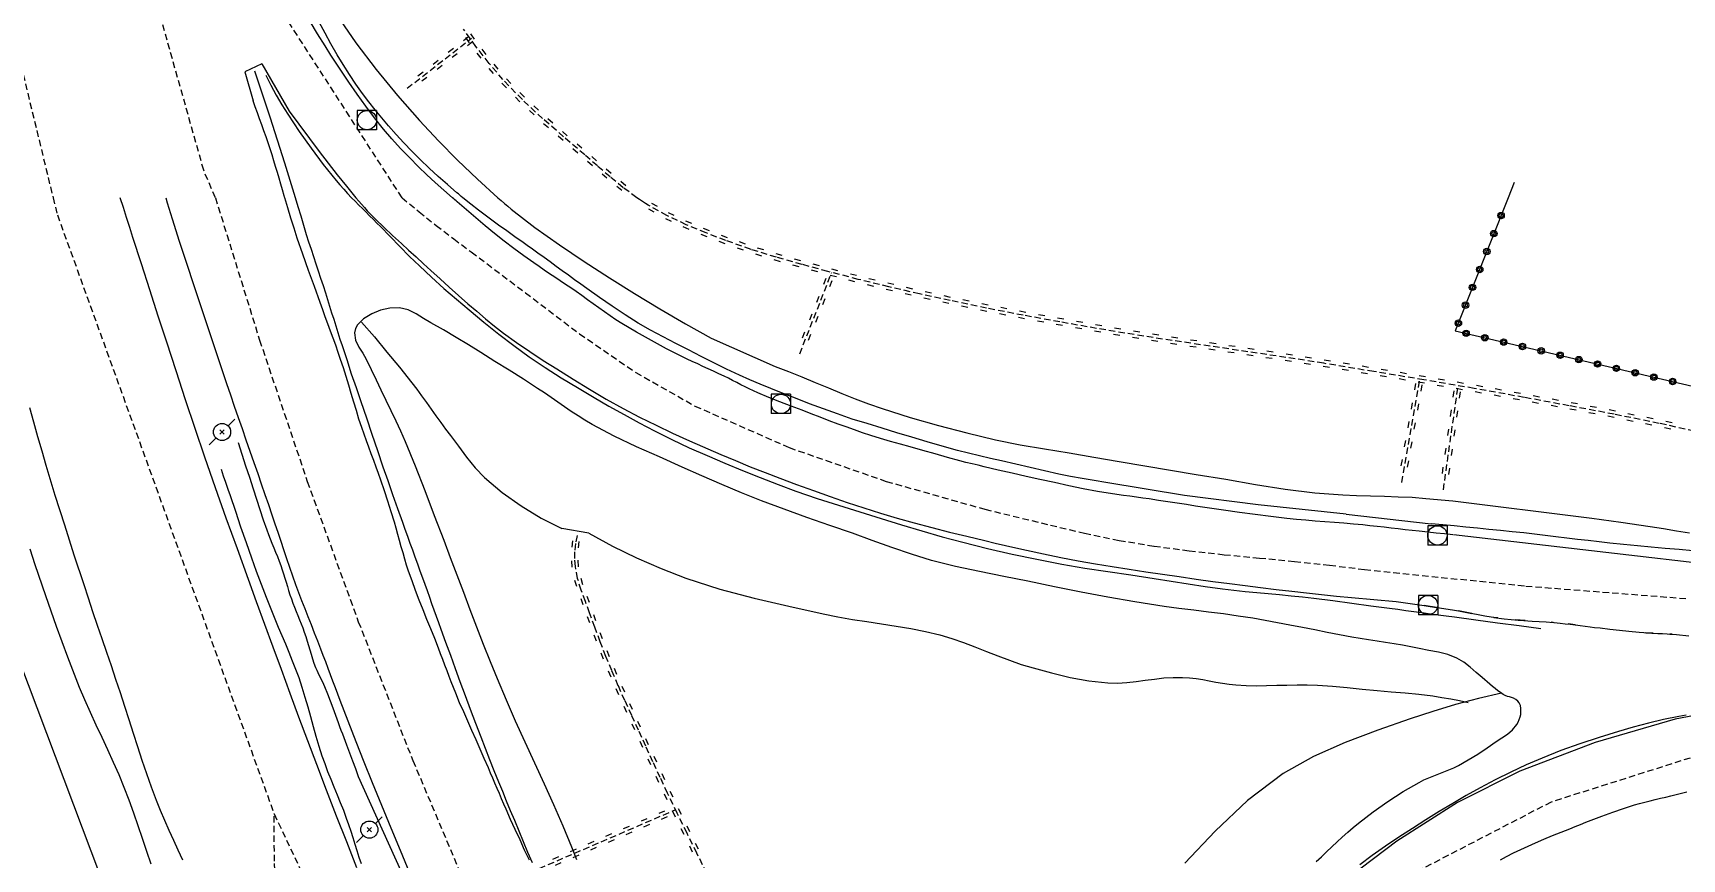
# Model space of a CAD drawing. Header units: millimetres. Extents: x 164000 to 165000, y 151998 to 153000.
# Drawn here: x 164784.2 to 164912.5, y 152119.6 to 152183.8 of the extents above; entities that cross this region are included whole.
import ezdxf

# ---------------------------------------------------------------- set-up
doc = ezdxf.new("R2010")
doc.units = ezdxf.units.MM
doc.linetypes.add('DASHED', pattern=[0.75, 0.5, -0.25])
doc.layers.get('0').update_dxf_attribs({"linetype": 'CONTINUOUS'})
for name, color, linetype in [('W0001', 6, 'DASHED'), ('W0004', 5, 'CONTINUOUS'), ('W0008', 7, 'CONTINUOUS'), ('W0010', 4, 'CONTINUOUS'), ('W0120', 7, 'CONTINUOUS'), ('W0211', 2, 'CONTINUOUS'), ('W0214', 2, 'CONTINUOUS'), ('W0220', 5, 'DASHED'), ('W0300', 7, 'CONTINUOUS'), ('W0323', 7, 'CONTINUOUS'), ('W0420', 7, 'CONTINUOUS'), ('W0473', 7, 'CONTINUOUS')]:
    doc.layers.add(name, color=color, linetype=linetype)

# ---------------------------------------------------------------- blocks, each defined once
blk = doc.blocks.new('T420')
for p, q in [((0.75, 0.75), (-0.75, 0.75)), ((-0.75, 0.75), (-0.75, -0.75)), ((0.75, 0.75), (0.75, -0.75)), ((0.75, -0.75), (-0.75, -0.75))]:
    blk.add_line(p, q)
blk.add_ellipse((0, 0), major_axis=(-0.53, 0.53), ratio=1, start_param=3.926991, end_param=10.210176)
blk = doc.blocks.new('T473')
for p, q in [((-0.166667, 0.166667), (0.166667, -0.166667)), ((-0.166667, -0.166667), (0.166667, 0.166667)), ((0.500001, 0.500001), (1.000002, 1.000002)), ((-1.000002, -1.000002), (-0.500001, -0.500001))]:
    blk.add_line(p, q)
blk.add_ellipse((0, 0), major_axis=(0.471405, 0.471405), ratio=1, start_param=5.4977871438, end_param=11.780972451)
blk = doc.blocks.new('t323o')
at = {"color": 0, "linetype": 'Continuous'}
for radius in [0.25, 0.15]:
    blk.add_circle((0, 0), radius, dxfattribs=at)
blk = doc.blocks.new('t220o')
at = {"color": 0, "linetype": 'Continuous'}
for p, q in [((-0.25, 0.25), (0.25, 0.25)), ((-0.25, -0.25), (0.25, -0.25))]:
    blk.add_line(p, q, dxfattribs=at)

msp = doc.modelspace()

# ---------------------------------------------------------------- linework, layer by layer
at = {"layer": 'W0001'}
for points in [[(164687.96, 152671), (164702.18, 152609.42), (164717.46, 152539.67), (164729.2, 152478.88), (164740.18, 152415.46), (164751.16, 152345.06), (164760.7, 152289.73), (164767.47, 152249.99), (164776.56, 152209.02), (164785.77, 152171)], [(164798.4, 152171), (164797.49, 152173.14), (164786.73, 152211.37)], [(164812.92, 152171), (164799.35, 152192.02), (164786.73, 152211.37)], [(164785.77, 152171), (164786.11, 152169.66), (164802.97, 152123.08)], [(164798.4, 152171), (164801.84, 152159.92), (164805.55, 152148.93), (164809.52, 152138.03), (164813.76, 152127.23), (164818.79, 152115.33), (164824.15, 152103.56), (164829.74, 152091.91), (164835.5, 152080.35), (164840.36, 152070.9), (164845.36, 152061.52), (164850.54, 152052.25), (164855.94, 152043.09), (164862.9, 152032), (164870.14, 152021.08), (164877.56, 152010.3), (164884.79, 152000)], [(164812.92, 152171), (164814.24, 152169.91), (164815.58, 152168.85), (164816.94, 152167.8), (164818.31, 152166.78), (164822.52, 152163.61), (164826.73, 152160.42), (164831.1, 152157.41), (164835.71, 152154.8), (164843.04, 152151.57), (164850.59, 152148.94), (164858.27, 152146.77), (164866.01, 152144.9), (164868.7, 152144.35), (164871.42, 152143.91), (164874.15, 152143.54), (164876.88, 152143.24), (164879.62, 152142.98), (164882.35, 152142.71), (164885.08, 152142.42), (164887.8, 152142.09), (164900.34, 152140.8), (164913.03, 152139.81)], [(164913.84, 152127.65), (164902.31, 152124), (164891.58, 152118.44), (164884.49, 152112.97), (164878.49, 152106.36), (164873.65, 152098.9), (164869.97, 152090.84), (164866.92, 152079.63), (164865.8, 152068.11), (164866.17, 152056.65), (164867.54, 152045.36), (164870.1, 152033.29), (164873.9, 152021.55), (164878.91, 152010.27), (164884.84, 152000)], [(164828.89, 152000), (164828.9, 152001.19), (164828.77, 152007.5), (164828.44, 152013.81), (164827.92, 152020.11), (164826.11, 152032.86), (164823.4, 152045.44), (164820.18, 152057.87), (164816.8, 152070.23), (164815.37, 152075.05), (164813.75, 152079.81), (164812.02, 152084.53), (164810.25, 152089.23), (164808.51, 152093.96), (164806.89, 152098.73), (164805.45, 152103.57), (164804.29, 152108.48), (164803.65, 152112.1), (164803.21, 152115.74), (164802.99, 152119.41), (164802.97, 152123.08)], [(164802.97, 152123.08), (164825.84, 152074.82), (164846.93, 152036.22), (164868.86, 152000)]]:
    msp.add_lwpolyline(points, dxfattribs=at)
at = {"layer": 'W0004'}
msp.add_lwpolyline([(164816.85, 152171), (164816.17, 152171.59), (164815.5, 152172.19), (164814.84, 152172.79), (164814.19, 152173.41), (164813.49, 152174.12), (164812.8, 152174.83), (164812.13, 152175.57), (164811.49, 152176.33), (164810.78, 152177.22), (164810.1, 152178.13), (164809.44, 152179.06), (164808.79, 152179.99), (164808.31, 152180.69), (164807.84, 152181.38), (164807.38, 152182.09), (164806.93, 152182.8), (164806.35, 152183.75), (164805.78, 152184.71), (164805.23, 152185.68), (164804.69, 152186.66)], dxfattribs=at)
at = {"layer": 'W0008'}
for points in [[(164802.02, 152181.42), (164800.7, 152180.8), (164801.35, 152178.54)], [(164802.02, 152181.42), (164804.13, 152177.73), (164806.47, 152174.6), (164807.18, 152173.69), (164807.88, 152172.79), (164808.59, 152171.89), (164809.33, 152171)], [(164803.79, 152171), (164803.78, 152171.04), (164803.77, 152171.07), (164803.76, 152171.11), (164803.75, 152171.15), (164803.61, 152171.6), (164803.48, 152172.06), (164803.35, 152172.51), (164803.22, 152172.97), (164803.08, 152173.43), (164802.95, 152173.88), (164802.81, 152174.33), (164802.67, 152174.79), (164802.51, 152175.26), (164802.35, 152175.73), (164802.18, 152176.2), (164802.01, 152176.66), (164801.83, 152177.13), (164801.67, 152177.6), (164801.5, 152178.06), (164801.35, 152178.54)], [(164809.41, 152118.89), (164808.62, 152120.9), (164807.83, 152122.91), (164807.05, 152124.92), (164806.28, 152126.93), (164805.59, 152128.77), (164804.9, 152130.61), (164804.21, 152132.45), (164803.53, 152134.3), (164802.89, 152136.05), (164802.24, 152137.8), (164801.6, 152139.56), (164800.97, 152141.31), (164800.11, 152143.69), (164799.25, 152146.07), (164798.4, 152148.45), (164797.57, 152150.83), (164796.82, 152153.06), (164796.08, 152155.29), (164795.36, 152157.53), (164794.63, 152159.76), (164793.96, 152161.8), (164793.3, 152163.83), (164792.64, 152165.87), (164791.99, 152167.91), (164791.74, 152168.68), (164791.49, 152169.45), (164791.24, 152170.23), (164791, 152171)], [(164794.54, 152171), (164794.66, 152170.59), (164794.78, 152170.18), (164794.91, 152169.77), (164795.03, 152169.37), (164795.58, 152167.63), (164796.15, 152165.91), (164796.73, 152164.18), (164797.3, 152162.46), (164797.79, 152160.98), (164798.28, 152159.5), (164798.77, 152158.03), (164799.27, 152156.55), (164799.57, 152155.67), (164799.87, 152154.8), (164800.17, 152153.92), (164800.48, 152153.04), (164800.78, 152152.17), (164801.09, 152151.29), (164801.39, 152150.42), (164801.7, 152149.54), (164801.97, 152148.74), (164802.25, 152147.93), (164802.53, 152147.13), (164802.8, 152146.33), (164803.03, 152145.65), (164803.26, 152144.98), (164803.48, 152144.3), (164803.71, 152143.63), (164803.93, 152142.95), (164804.16, 152142.28), (164804.4, 152141.6), (164804.64, 152140.93), (164804.87, 152140.3), (164805.11, 152139.67), (164805.35, 152139.05), (164805.6, 152138.42), (164805.85, 152137.8), (164806.09, 152137.17), (164806.34, 152136.54), (164806.58, 152135.92), (164806.77, 152135.42), (164806.96, 152134.92), (164807.15, 152134.42), (164807.33, 152133.92), (164807.52, 152133.42), (164807.71, 152132.92), (164807.9, 152132.42), (164808.09, 152131.92), (164808.71, 152130.32), (164809.33, 152128.72), (164809.96, 152127.13), (164810.6, 152125.53), (164811.32, 152123.77), (164812.05, 152122.01), (164812.78, 152120.25), (164813.51, 152118.49)], [(164822.83, 152119.47), (164822.46, 152120.27), (164822.1, 152121.06), (164821.73, 152121.86), (164821.37, 152122.65), (164821.01, 152123.45), (164820.84, 152123.85), (164820.66, 152124.25), (164820.49, 152124.66), (164820.32, 152125.06), (164820.15, 152125.46), (164819.98, 152125.86), (164819.81, 152126.26), (164819.64, 152126.66), (164819.32, 152127.39), (164819, 152128.11), (164818.68, 152128.84), (164818.35, 152129.56), (164818.03, 152130.28), (164817.72, 152131.01), (164817.4, 152131.73), (164817.1, 152132.46), (164816.92, 152132.9), (164816.75, 152133.34), (164816.58, 152133.77), (164816.42, 152134.21), (164816.25, 152134.65), (164816.09, 152135.09), (164815.92, 152135.53), (164815.75, 152135.97), (164815.46, 152136.72), (164815.16, 152137.46), (164814.86, 152138.21), (164814.56, 152138.95), (164814.26, 152139.7), (164813.98, 152140.45), (164813.7, 152141.2), (164813.43, 152141.96), (164813.28, 152142.43), (164813.13, 152142.9), (164813, 152143.38), (164812.86, 152143.86), (164812.73, 152144.33), (164812.6, 152144.81), (164812.47, 152145.29), (164812.33, 152145.76), (164812.07, 152146.58), (164811.81, 152147.4), (164811.55, 152148.21), (164811.27, 152149.03), (164811.09, 152149.54), (164810.91, 152150.05), (164810.72, 152150.56), (164810.53, 152151.08), (164810.34, 152151.59), (164810.15, 152152.1), (164809.97, 152152.61), (164809.79, 152153.13), (164809.57, 152153.78), (164809.37, 152154.44), (164809.16, 152155.11), (164808.97, 152155.77), (164808.77, 152156.43), (164808.57, 152157.1), (164808.36, 152157.76), (164808.14, 152158.41), (164807.95, 152158.97), (164807.76, 152159.52), (164807.56, 152160.08), (164807.36, 152160.63), (164807.16, 152161.18), (164806.95, 152161.73), (164806.75, 152162.28), (164806.55, 152162.84), (164806.1, 152164.09), (164805.65, 152165.34), (164805.2, 152166.6), (164804.77, 152167.85), (164804.52, 152168.64), (164804.27, 152169.42), (164804.03, 152170.21), (164803.79, 152171)], [(164809.33, 152171), (164809.55, 152170.74), (164809.77, 152170.49), (164809.99, 152170.24), (164810.22, 152169.99), (164810.86, 152169.33), (164811.52, 152168.69), (164812.19, 152168.07), (164812.87, 152167.45), (164813.43, 152166.92), (164814.01, 152166.39), (164814.58, 152165.87), (164815.16, 152165.35), (164815.88, 152164.69), (164816.59, 152164.04), (164817.31, 152163.39), (164818.04, 152162.76), (164818.73, 152162.17), (164819.41, 152161.59), (164820.11, 152161.01), (164820.82, 152160.46), (164821.83, 152159.73), (164822.86, 152159.03), (164823.9, 152158.35), (164824.95, 152157.69), (164826.23, 152156.89), (164827.51, 152156.1), (164828.81, 152155.34), (164830.13, 152154.61), (164831.4, 152153.94), (164832.68, 152153.3), (164833.97, 152152.69), (164835.28, 152152.1), (164837.72, 152151.04)], [(164894.68, 152144.79), (164894.03, 152144.86), (164893.37, 152144.92), (164892.72, 152144.99), (164892.06, 152145.06), (164891.51, 152145.12), (164890.97, 152145.18), (164890.42, 152145.25), (164889.87, 152145.31), (164889.32, 152145.37), (164888.77, 152145.43), (164888.22, 152145.49), (164887.67, 152145.55), (164886.93, 152145.62), (164886.19, 152145.68), (164885.45, 152145.74), (164884.71, 152145.8), (164883.97, 152145.85), (164883.24, 152145.92), (164882.5, 152145.98), (164881.76, 152146.06), (164880.52, 152146.2), (164879.29, 152146.36), (164878.06, 152146.53), (164876.82, 152146.71), (164876.1, 152146.81), (164875.38, 152146.91), (164874.66, 152147.02), (164873.94, 152147.13), (164873.21, 152147.24), (164872.49, 152147.35), (164871.77, 152147.46), (164871.05, 152147.57), (164870.55, 152147.64), (164870.05, 152147.71), (164869.54, 152147.78), (164869.04, 152147.85), (164868.54, 152147.92), (164868.03, 152148), (164867.53, 152148.08), (164867.03, 152148.16), (164865.91, 152148.37), (164864.79, 152148.6), (164863.67, 152148.84), (164862.55, 152149.08), (164861.47, 152149.32), (164860.38, 152149.57), (164859.29, 152149.82), (164858.21, 152150.08), (164857.74, 152150.19), (164857.27, 152150.3), (164856.79, 152150.42), (164856.32, 152150.54), (164855.35, 152150.8), (164854.39, 152151.07), (164853.43, 152151.34), (164852.46, 152151.62), (164851.69, 152151.83), (164850.92, 152152.05), (164850.15, 152152.27), (164849.39, 152152.51), (164848.75, 152152.72), (164848.12, 152152.94), (164847.48, 152153.17), (164846.85, 152153.4), (164846.15, 152153.66), (164845.45, 152153.93), (164844.75, 152154.2), (164844.05, 152154.48), (164843.18, 152154.8), (164842.31, 152155.13), (164841.45, 152155.46), (164840.6, 152155.82), (164840.26, 152155.98), (164839.93, 152156.13), (164839.61, 152156.3), (164839.28, 152156.46), (164838.96, 152156.63), (164838.63, 152156.79), (164838.31, 152156.96), (164837.98, 152157.12), (164837.57, 152157.31), (164837.16, 152157.5), (164836.74, 152157.69), (164836.33, 152157.88), (164835.92, 152158.07), (164835.5, 152158.26), (164835.09, 152158.45), (164834.69, 152158.66), (164833.5, 152159.26), (164832.33, 152159.89), (164831.16, 152160.54), (164830.02, 152161.22), (164829.56, 152161.51), (164829.11, 152161.81), (164828.67, 152162.12), (164828.23, 152162.44), (164827.79, 152162.76), (164827.35, 152163.07), (164826.91, 152163.39), (164826.46, 152163.7), (164826.05, 152163.98), (164825.64, 152164.26), (164825.22, 152164.54), (164824.81, 152164.81), (164824.4, 152165.09), (164823.99, 152165.37), (164823.58, 152165.65), (164823.17, 152165.94), (164822.4, 152166.49), (164821.63, 152167.05), (164820.87, 152167.62), (164820.12, 152168.21), (164819.38, 152168.81), (164818.65, 152169.43), (164817.93, 152170.06), (164817.21, 152170.69), (164817.12, 152170.77), (164817.03, 152170.84), (164816.94, 152170.92), (164816.85, 152171)], [(164783.95, 152154.69), (164784.25, 152153.56), (164784.57, 152152.43), (164784.89, 152151.31), (164785.22, 152150.19), (164785.92, 152147.86), (164786.66, 152145.55), (164787.4, 152143.24), (164788.16, 152140.93), (164788.5, 152139.88), (164788.85, 152138.83), (164789.21, 152137.77), (164789.56, 152136.72), (164789.92, 152135.67), (164790.28, 152134.62), (164790.63, 152133.57), (164790.99, 152132.52), (164791.33, 152131.47), (164791.67, 152130.42), (164792.01, 152129.37), (164792.35, 152128.32), (164792.69, 152127.27), (164793.04, 152126.23), (164793.41, 152125.19), (164793.79, 152124.16), (164794.11, 152123.37), (164794.44, 152122.59), (164794.78, 152121.82), (164795.13, 152121.05), (164795.48, 152120.28), (164795.83, 152119.51)], [(164837.72, 152151.04), (164838.87, 152150.56), (164840.01, 152150.08), (164841.17, 152149.63), (164842.32, 152149.18), (164843.62, 152148.69), (164844.92, 152148.22), (164846.23, 152147.76), (164847.54, 152147.31), (164848.84, 152146.89), (164850.14, 152146.48), (164851.45, 152146.09), (164852.76, 152145.72), (164854.13, 152145.35), (164855.5, 152145), (164856.87, 152144.67), (164858.25, 152144.34), (164859.06, 152144.14), (164859.87, 152143.95), (164860.68, 152143.76), (164861.49, 152143.58), (164862.83, 152143.3), (164864.18, 152143.03), (164865.52, 152142.77), (164866.87, 152142.53), (164868.17, 152142.31), (164869.48, 152142.1), (164870.78, 152141.91), (164872.09, 152141.72), (164873.39, 152141.53), (164874.69, 152141.34), (164875.99, 152141.16), (164877.3, 152140.99), (164878.5, 152140.83), (164879.71, 152140.68), (164880.92, 152140.53), (164882.13, 152140.39), (164883.29, 152140.26), (164884.45, 152140.14), (164885.61, 152140.02), (164886.78, 152139.91), (164890.26, 152139.61)], [(164927.38, 152140.99), (164894.71, 152144.79)], [(164890.26, 152139.61), (164891.35, 152139.45), (164892.44, 152139.28), (164893.54, 152139.11), (164892.44, 152139.28), (164894.63, 152138.94), (164895.11, 152138.86), (164895.64, 152138.77), (164896.14, 152138.67), (164895.11, 152138.86), (164896.65, 152138.58), (164897.15, 152138.49), (164897.66, 152138.41), (164898.17, 152138.33), (164897.85, 152138.36), (164898.67, 152138.26), (164899.21, 152138.2), (164899.76, 152138.15), (164900.3, 152138.11), (164899.52, 152138.16), (164900.84, 152138.08), (164901.39, 152138.04), (164901.93, 152138.01), (164902.47, 152137.96), (164902.31, 152137.98), (164903.02, 152137.91), (164903.41, 152137.87), (164903.79, 152137.83), (164904.18, 152137.78), (164903.63, 152137.85), (164904.57, 152137.73), (164904.96, 152137.68), (164905.34, 152137.63), (164905.68, 152137.58), (164906.12, 152137.54), (164906.88, 152137.45), (164907.64, 152137.36), (164908.37, 152137.28), (164909.17, 152137.21), (164909.53, 152137.18), (164909.89, 152137.16), (164910.26, 152137.14), (164909.69, 152137.17), (164910.62, 152137.12), (164910.99, 152137.1), (164911.35, 152137.08), (164911.72, 152137.05), (164911.54, 152137.07), (164912.08, 152137.02), (164913.02, 152136.93)], [(164919.32, 152131.86), (164911.96, 152130.45), (164905.73, 152128.64), (164899.89, 152126.4), (164895.03, 152123.97), (164890.3, 152120.97), (164885.61, 152117.4), (164881.29, 152113.43), (164876.87, 152108.54), (164873.9, 152104.62), (164869.87, 152097.55), (164867.09, 152091.83), (164865.36, 152087.37), (164863.92, 152082.51), (164862.84, 152077.04), (164862.34, 152072.62), (164861.97, 152066.47), (164862.15, 152060.69), (164863.18, 152054.68), (164864.41, 152049.32), (164867.63, 152038.71), (164866.95, 152038.4), (164866.41, 152039.29)], [(164898.37, 152119.52), (164898.84, 152119.76), (164899.4, 152120.04), (164899.96, 152120.31), (164900.53, 152120.58), (164901.1, 152120.84), (164901.76, 152121.12), (164902.43, 152121.39), (164903.1, 152121.65), (164903.77, 152121.92), (164904.19, 152122.09), (164904.61, 152122.26), (164905.02, 152122.43), (164905.44, 152122.59), (164906.27, 152122.9), (164907.11, 152123.21), (164907.94, 152123.51), (164908.79, 152123.78), (164909.19, 152123.89), (164909.6, 152124), (164910.01, 152124.1), (164910.42, 152124.2), (164910.83, 152124.3), (164911.24, 152124.39), (164911.64, 152124.49), (164912.05, 152124.59), (164912.46, 152124.69), (164912.86, 152124.79)]]:
    msp.add_lwpolyline(points, dxfattribs=at)
at = {"layer": 'W0010'}
for points in [[(164817.65, 152171), (164817.53, 152171.1), (164817.42, 152171.19), (164817.3, 152171.29), (164817.18, 152171.39), (164816.45, 152172.02), (164815.73, 152172.66), (164815.02, 152173.31), (164814.32, 152173.98), (164813.69, 152174.61), (164813.07, 152175.26), (164812.46, 152175.92), (164811.87, 152176.59), (164811.34, 152177.21), (164810.83, 152177.83), (164810.33, 152178.46), (164809.84, 152179.1), (164809.32, 152179.84), (164808.83, 152180.59), (164808.34, 152181.35), (164807.87, 152182.12), (164807.39, 152182.96), (164806.93, 152183.8), (164806.48, 152184.65)], [(164804.62, 152171), (164804.42, 152171.67), (164804.22, 152172.34), (164804.01, 152173.01), (164803.8, 152173.68), (164803.23, 152175.47), (164802.66, 152177.26), (164802.07, 152179.05), (164801.48, 152180.83)], [(164802.32, 152180.53), (164802.72, 152179.75), (164803.14, 152178.98), (164803.58, 152178.23), (164804.04, 152177.49), (164804.92, 152176.16), (164805.84, 152174.85), (164806.79, 152173.57), (164807.79, 152172.33), (164808.09, 152171.99), (164808.39, 152171.66), (164808.69, 152171.33), (164809, 152171)], [(164823.06, 152119.27), (164822.71, 152120.09), (164822.37, 152120.92), (164822.03, 152121.74), (164821.69, 152122.56), (164821.37, 152123.31), (164821.06, 152124.06), (164820.75, 152124.81), (164820.45, 152125.56), (164820.1, 152126.43), (164819.75, 152127.29), (164819.41, 152128.17), (164819.07, 152129.04), (164818.66, 152130.11), (164818.25, 152131.19), (164817.85, 152132.27), (164817.45, 152133.35), (164817.08, 152134.37), (164816.71, 152135.39), (164816.34, 152136.41), (164815.97, 152137.43), (164815.79, 152137.93), (164815.61, 152138.42), (164815.43, 152138.92), (164815.25, 152139.42), (164815.07, 152139.92), (164814.9, 152140.42), (164814.72, 152140.92), (164814.54, 152141.42), (164814.34, 152141.96), (164814.15, 152142.5), (164813.95, 152143.04), (164813.75, 152143.58), (164813.56, 152144.12), (164813.36, 152144.66), (164813.17, 152145.19), (164812.97, 152145.74), (164812.59, 152146.81), (164812.21, 152147.89), (164811.84, 152148.97), (164811.46, 152150.05), (164811.03, 152151.32), (164810.6, 152152.59), (164810.17, 152153.85), (164809.74, 152155.12), (164809.37, 152156.21), (164809, 152157.29), (164808.64, 152158.38), (164808.28, 152159.47), (164808.11, 152159.98), (164807.95, 152160.49), (164807.79, 152161), (164807.63, 152161.52), (164807.47, 152162.03), (164807.31, 152162.54), (164807.15, 152163.05), (164806.98, 152163.57), (164806.8, 152164.14), (164806.61, 152164.71), (164806.43, 152165.28), (164806.24, 152165.84), (164806.05, 152166.41), (164805.87, 152166.98), (164805.68, 152167.55), (164805.5, 152168.12), (164805.28, 152168.84), (164805.06, 152169.56), (164804.84, 152170.28), (164804.62, 152171)], [(164809, 152171), (164809.28, 152170.72), (164809.56, 152170.43), (164809.84, 152170.15), (164810.12, 152169.87), (164810.4, 152169.59), (164810.69, 152169.31), (164810.97, 152169.03), (164811.25, 152168.75), (164811.99, 152167.98), (164812.74, 152167.21), (164813.5, 152166.44), (164814.27, 152165.7), (164815.22, 152164.82), (164816.18, 152163.95), (164817.16, 152163.1), (164818.15, 152162.27), (164819.29, 152161.33), (164820.45, 152160.4), (164821.62, 152159.5), (164822.82, 152158.63), (164824.05, 152157.8), (164825.31, 152157), (164826.58, 152156.23), (164827.86, 152155.47), (164829.02, 152154.79), (164830.19, 152154.13), (164831.37, 152153.48), (164832.56, 152152.86), (164833.91, 152152.19), (164835.27, 152151.56), (164836.65, 152150.94), (164838.03, 152150.35), (164839.4, 152149.78), (164840.78, 152149.23), (164842.17, 152148.7), (164843.56, 152148.19), (164845.21, 152147.62), (164846.87, 152147.09), (164848.53, 152146.57), (164850.2, 152146.06), (164851.78, 152145.57), (164853.36, 152145.09), (164854.94, 152144.63), (164856.54, 152144.2), (164858.46, 152143.72), (164860.38, 152143.28), (164862.31, 152142.88), (164864.25, 152142.5), (164866.04, 152142.19), (164867.84, 152141.92), (164869.63, 152141.66), (164871.43, 152141.39), (164872.76, 152141.18), (164874.08, 152140.97), (164875.41, 152140.77), (164876.74, 152140.58), (164877.63, 152140.48), (164878.52, 152140.38), (164879.41, 152140.29), (164880.3, 152140.21), (164881.19, 152140.13), (164882.08, 152140.04), (164882.97, 152139.95), (164883.86, 152139.85), (164885.34, 152139.67), (164886.81, 152139.47), (164888.28, 152139.27), (164889.74, 152139.07), (164890.38, 152138.99), (164891.01, 152138.9), (164891.64, 152138.82), (164892.27, 152138.74), (164892.9, 152138.65), (164893.53, 152138.57), (164894.16, 152138.48), (164894.79, 152138.4), (164896.47, 152138.17), (164898.15, 152137.95), (164899.83, 152137.73), (164901.51, 152137.51)], [(164867.68, 152148.86), (164866.76, 152149.01), (164865.84, 152149.16), (164864.92, 152149.33), (164864.01, 152149.51), (164862.89, 152149.75), (164861.78, 152150.01), (164860.67, 152150.27), (164859.56, 152150.54), (164858.7, 152150.73), (164857.84, 152150.93), (164856.99, 152151.13), (164856.13, 152151.35), (164854.95, 152151.67), (164853.77, 152152.01), (164852.59, 152152.37), (164851.41, 152152.72), (164850.26, 152153.07), (164849.1, 152153.43), (164847.95, 152153.79), (164846.8, 152154.18), (164845.7, 152154.57), (164844.61, 152154.98), (164843.52, 152155.4), (164842.43, 152155.82), (164841.61, 152156.15), (164840.79, 152156.49), (164839.97, 152156.84), (164839.17, 152157.2), (164838.16, 152157.67), (164837.17, 152158.16), (164836.19, 152158.66), (164835.2, 152159.17), (164834.21, 152159.67), (164833.23, 152160.17), (164832.25, 152160.69), (164831.29, 152161.25), (164830.27, 152161.89), (164829.27, 152162.56), (164828.28, 152163.25), (164827.3, 152163.94), (164826.82, 152164.28), (164826.34, 152164.62), (164825.86, 152164.97), (164825.39, 152165.31), (164824.92, 152165.66), (164824.44, 152166.01), (164823.97, 152166.35), (164823.49, 152166.7), (164823.07, 152167), (164822.65, 152167.29), (164822.23, 152167.59), (164821.8, 152167.89), (164821.38, 152168.19), (164820.96, 152168.49), (164820.54, 152168.79), (164820.12, 152169.1), (164819.5, 152169.56), (164818.88, 152170.03), (164818.26, 152170.51), (164817.65, 152171)], [(164800.16, 152151.97), (164800.46, 152151.06), (164800.75, 152150.16), (164801.05, 152149.26), (164801.35, 152148.35), (164801.61, 152147.55), (164801.86, 152146.76), (164802.12, 152145.96), (164802.4, 152145.17), (164802.53, 152144.82), (164802.66, 152144.47), (164802.8, 152144.13), (164802.94, 152143.78), (164803.08, 152143.43), (164803.22, 152143.09), (164803.35, 152142.74), (164803.48, 152142.39), (164803.59, 152142.07), (164803.69, 152141.75), (164803.8, 152141.42), (164803.9, 152141.1), (164804, 152140.77), (164804.1, 152140.45), (164804.2, 152140.12), (164804.31, 152139.8), (164804.43, 152139.47), (164804.56, 152139.15), (164804.68, 152138.83), (164804.81, 152138.51), (164804.94, 152138.18), (164805.07, 152137.86), (164805.19, 152137.54), (164805.31, 152137.21), (164805.43, 152136.87), (164805.54, 152136.52), (164805.64, 152136.18), (164805.74, 152135.83), (164805.85, 152135.49), (164805.96, 152135.14), (164806.07, 152134.8), (164806.2, 152134.46), (164806.28, 152134.27), (164806.37, 152134.08), (164806.46, 152133.9), (164806.55, 152133.72), (164806.64, 152133.53), (164806.73, 152133.35), (164806.82, 152133.16), (164806.9, 152132.98), (164807.13, 152132.43), (164807.33, 152131.87), (164807.54, 152131.32), (164807.74, 152130.76), (164807.85, 152130.47), (164807.96, 152130.18), (164808.06, 152129.89), (164808.17, 152129.6), (164808.28, 152129.31), (164808.39, 152129.02), (164808.5, 152128.73), (164808.6, 152128.44), (164808.83, 152127.83), (164809.06, 152127.22), (164809.29, 152126.6), (164809.52, 152125.99)], [(164809.77, 152119.2), (164809.59, 152119.7), (164809.43, 152120.21), (164809.27, 152120.71), (164809.11, 152121.22), (164808.95, 152121.72), (164808.78, 152122.23), (164808.6, 152122.73), (164808.38, 152123.34), (164808.14, 152123.94), (164807.89, 152124.55), (164807.65, 152125.15), (164807.4, 152125.75), (164807.16, 152126.36), (164806.93, 152126.97), (164806.71, 152127.58), (164806.47, 152128.33), (164806.24, 152129.09), (164806.03, 152129.85), (164805.82, 152130.62), (164805.61, 152131.38), (164805.39, 152132.14), (164805.16, 152132.9), (164804.91, 152133.65), (164804.67, 152134.31), (164804.41, 152134.97), (164804.14, 152135.63), (164803.87, 152136.28), (164803.59, 152136.93), (164803.31, 152137.58), (164803.04, 152138.23), (164802.78, 152138.88), (164802.38, 152139.9), (164801.99, 152140.91), (164801.61, 152141.93), (164801.24, 152142.96), (164800.81, 152144.17), (164800.39, 152145.38), (164799.98, 152146.6), (164799.57, 152147.81), (164799.39, 152148.32), (164799.22, 152148.84), (164799.04, 152149.35), (164798.87, 152149.86)], [(164873.78, 152147.84), (164867.68, 152148.86)], [(164879.52, 152147.11), (164873.78, 152147.84)], [(164886.37, 152146.38), (164879.52, 152147.11)], [(164886.37, 152146.38), (164892.98, 152145.65)], [(164913.35, 152143.53), (164912.27, 152143.63), (164911.19, 152143.73), (164910.11, 152143.83), (164909.03, 152143.93), (164907.95, 152144.03), (164906.87, 152144.14), (164906.04, 152144.24), (164905.2, 152144.33), (164904.36, 152144.43), (164903.53, 152144.53), (164902.69, 152144.63), (164901.86, 152144.73), (164901.02, 152144.83), (164900.18, 152144.93), (164899.28, 152145.02), (164898.38, 152145.11), (164897.48, 152145.2), (164896.58, 152145.29), (164895.68, 152145.38), (164894.78, 152145.47), (164893.88, 152145.56), (164892.98, 152145.65)], [(164912.83, 152130.77), (164912.24, 152130.66), (164911.06, 152130.41), (164909.88, 152130.13), (164908.71, 152129.83), (164907.55, 152129.5), (164906.05, 152129.03), (164904.55, 152128.53), (164903.08, 152128), (164901.61, 152127.42), (164900.38, 152126.89), (164899.17, 152126.32), (164897.97, 152125.72), (164896.79, 152125.1), (164895.71, 152124.51), (164894.66, 152123.89), (164893.61, 152123.26), (164892.58, 152122.62), (164891.52, 152121.95), (164890.46, 152121.26), (164889.42, 152120.56), (164888.4, 152119.84), (164887.42, 152119.12)], [(164809.52, 152125.99), (164821.44, 152099.63)]]:
    msp.add_lwpolyline(points, dxfattribs=at)
at = {"layer": 'W0120'}
msp.add_lwpolyline([(164827.46, 152144.9), (164825.35, 152145.28)], dxfattribs=at)
at = {"layer": 'W0211'}
for points in [[(164807.85, 152185.2), (164809.32, 152183.04), (164810.9, 152180.96), (164812.57, 152178.96), (164814.29, 152177), (164815.75, 152175.43), (164817.24, 152173.91), (164818.78, 152172.43), (164820.38, 152171)], [(164820.38, 152171), (164820.63, 152170.78), (164820.89, 152170.56), (164821.15, 152170.34), (164821.42, 152170.12), (164823.26, 152168.69), (164825.16, 152167.34), (164827.1, 152166.05), (164829.05, 152164.78), (164831, 152163.55), (164832.97, 152162.36), (164834.97, 152161.2), (164836.98, 152160.09)], [(164884.03, 152119.38), (164884.44, 152119.75), (164884.85, 152120.13), (164885.26, 152120.52), (164885.66, 152120.9), (164886.07, 152121.28), (164886.49, 152121.66), (164886.91, 152122.02), (164887.34, 152122.37), (164888.47, 152123.23), (164889.62, 152124.05), (164890.81, 152124.82), (164892.04, 152125.53), (164892.41, 152125.72), (164892.79, 152125.89), (164893.18, 152126.05), (164893.57, 152126.2), (164893.96, 152126.35), (164894.35, 152126.5), (164894.74, 152126.67), (164895.11, 152126.85), (164895.87, 152127.28), (164896.62, 152127.73), (164897.34, 152128.21), (164898.05, 152128.71), (164898.47, 152128.99), (164898.91, 152129.27), (164899.32, 152129.61), (164899.64, 152130.04), (164899.74, 152130.22), (164899.83, 152130.42), (164899.9, 152130.62), (164899.95, 152130.82), (164899.97, 152131.05), (164899.97, 152131.27), (164899.92, 152131.5), (164899.83, 152131.71), (164899.72, 152131.86), (164899.57, 152131.98), (164899.4, 152132.07), (164899.23, 152132.13), (164899.07, 152132.18), (164898.91, 152132.22), (164898.74, 152132.28), (164898.59, 152132.36), (164898.37, 152132.51), (164898.16, 152132.66), (164897.96, 152132.83), (164897.75, 152133), (164897.55, 152133.17), (164897.35, 152133.34), (164897.15, 152133.51), (164896.95, 152133.68), (164896.48, 152134.07), (164896.01, 152134.48), (164895.52, 152134.87), (164894.98, 152135.19), (164894.27, 152135.47), (164893.54, 152135.66), (164892.8, 152135.8), (164892.06, 152135.94), (164891.41, 152136.08), (164890.75, 152136.2), (164890.1, 152136.31), (164889.44, 152136.41), (164888.78, 152136.51), (164888.12, 152136.61), (164887.46, 152136.72), (164886.8, 152136.83), (164885.84, 152137.01), (164884.88, 152137.2), (164883.92, 152137.39), (164882.96, 152137.58), (164882, 152137.77), (164881.04, 152137.95), (164880.08, 152138.13), (164879.12, 152138.29), (164877.97, 152138.47), (164876.82, 152138.63), (164875.67, 152138.78), (164874.52, 152138.92), (164873.36, 152139.06), (164872.21, 152139.21), (164871.06, 152139.38), (164869.92, 152139.56), (164867.83, 152139.93), (164865.76, 152140.33), (164863.68, 152140.75), (164861.61, 152141.18), (164859.73, 152141.55), (164857.85, 152141.92), (164855.97, 152142.32), (164854.11, 152142.79), (164852.55, 152143.27), (164851.02, 152143.8), (164849.49, 152144.35), (164847.96, 152144.9), (164846.19, 152145.52), (164844.42, 152146.14), (164842.65, 152146.77), (164840.89, 152147.43), (164839.34, 152148.06), (164837.79, 152148.71), (164836.25, 152149.37), (164834.72, 152150.05), (164832.94, 152150.84), (164831.17, 152151.63), (164829.42, 152152.46), (164827.7, 152153.37), (164827.15, 152153.69), (164826.62, 152154.03), (164826.09, 152154.38), (164825.56, 152154.74), (164825.04, 152155.1), (164824.52, 152155.47), (164824, 152155.83), (164823.47, 152156.17), (164822.37, 152156.88), (164821.26, 152157.58), (164820.15, 152158.27), (164819.04, 152158.95), (164818.08, 152159.55), (164817.12, 152160.14), (164816.15, 152160.72), (164815.16, 152161.27), (164814.6, 152161.61), (164814.03, 152161.97), (164813.4, 152162.28), (164812.73, 152162.43), (164811.98, 152162.42), (164811.25, 152162.26), (164810.56, 152161.97), (164809.92, 152161.57), (164809.68, 152161.36), (164809.46, 152161.12), (164809.3, 152160.82), (164809.22, 152160.49), (164809.3, 152159.91), (164809.56, 152159.37), (164809.88, 152158.9), (164810.14, 152158.44), (164810.51, 152157.64), (164810.9, 152156.84), (164811.28, 152156.05), (164811.67, 152155.25), (164812.06, 152154.46), (164812.44, 152153.66), (164812.81, 152152.86), (164813.16, 152152.05), (164813.95, 152150.14), (164814.69, 152148.22), (164815.42, 152146.29), (164816.16, 152144.36), (164816.67, 152143.01), (164817.19, 152141.67), (164817.69, 152140.32), (164818.2, 152138.97), (164818.71, 152137.62), (164819.23, 152136.27), (164819.77, 152134.93), (164820.31, 152133.6), (164821.01, 152131.95), (164821.73, 152130.31), (164822.47, 152128.68), (164823.22, 152127.06), (164823.97, 152125.43), (164824.7, 152123.8), (164825.42, 152122.16), (164826.11, 152120.51), (164826.49, 152119.54)], [(164836.98, 152160.09), (164841.94, 152157.87), (164842.99, 152157.48), (164844.03, 152157.06), (164845.06, 152156.64), (164846.1, 152156.21), (164847.13, 152155.78), (164848.17, 152155.37), (164849.22, 152154.98), (164850.28, 152154.61), (164852.46, 152153.92), (164854.66, 152153.29), (164856.87, 152152.71), (164859.1, 152152.18), (164861, 152151.79), (164862.91, 152151.46), (164864.82, 152151.15), (164866.73, 152150.83), (164868.72, 152150.49), (164870.71, 152150.15), (164872.7, 152149.81), (164874.69, 152149.48), (164877, 152149.1), (164879.31, 152148.7), (164881.62, 152148.34), (164883.94, 152148.06), (164885.02, 152147.96), (164886.1, 152147.9), (164887.18, 152147.85), (164888.26, 152147.82), (164889.34, 152147.79), (164890.42, 152147.75), (164891.5, 152147.7), (164892.58, 152147.62), (164894.67, 152147.42), (164896.75, 152147.18), (164898.83, 152146.92), (164900.91, 152146.65), (164903.19, 152146.37), (164905.48, 152146.08), (164907.75, 152145.77), (164910.03, 152145.44), (164911.05, 152145.28), (164912.06, 152145.1), (164913.08, 152144.93)], [(164793.4, 152119.16), (164793.07, 152120.16), (164792.74, 152121.16), (164792.4, 152122.16), (164792.05, 152123.15), (164791.69, 152124.14), (164791.31, 152125.13), (164790.91, 152126.11), (164790.48, 152127.09), (164790.03, 152128.06), (164789.58, 152129.03), (164789.12, 152129.99), (164788.68, 152130.96), (164788.24, 152131.94), (164787.83, 152132.92), (164786.91, 152135.28), (164786.03, 152137.66), (164785.2, 152140.05), (164784.38, 152142.44), (164783.98, 152143.68)]]:
    msp.add_lwpolyline(points, dxfattribs=at)
at = {"layer": 'W0214'}
for points in [[(164809.77, 152161.33), (164810.77, 152160.17), (164811.75, 152158.99), (164812.72, 152157.81), (164813.67, 152156.61), (164814.06, 152156.1), (164814.44, 152155.59), (164814.82, 152155.08), (164815.19, 152154.56), (164815.56, 152154.04), (164815.93, 152153.53), (164816.31, 152153.01), (164816.7, 152152.51), (164817.32, 152151.67), (164817.94, 152150.82), (164818.6, 152150), (164819.34, 152149.24), (164820.72, 152148.08), (164822.19, 152147.03), (164823.74, 152146.09), (164825.35, 152145.28)], [(164827.46, 152144.9), (164829.29, 152143.9), (164831.16, 152142.99), (164833.07, 152142.16), (164835.01, 152141.42), (164837.64, 152140.57), (164840.31, 152139.86), (164843, 152139.24), (164845.69, 152138.64), (164846.82, 152138.41), (164847.96, 152138.21), (164849.09, 152138.04), (164850.23, 152137.87), (164851.37, 152137.69), (164852.51, 152137.5), (164853.64, 152137.27), (164854.76, 152137), (164855.68, 152136.72), (164856.59, 152136.41), (164857.49, 152136.08), (164858.39, 152135.72), (164859.28, 152135.37), (164860.18, 152135.03), (164861.09, 152134.71), (164862.01, 152134.43), (164863.45, 152134.05), (164864.89, 152133.7), (164866.36, 152133.43), (164867.84, 152133.27), (164868.57, 152133.26), (164869.3, 152133.3), (164870.02, 152133.37), (164870.74, 152133.47), (164871.46, 152133.57), (164872.19, 152133.65), (164872.91, 152133.7), (164873.64, 152133.7), (164874.17, 152133.67), (164874.69, 152133.61), (164875.21, 152133.52), (164875.72, 152133.43), (164876.24, 152133.33), (164876.75, 152133.24), (164877.27, 152133.16), (164877.79, 152133.11), (164878.59, 152133.07), (164879.38, 152133.05), (164880.17, 152133.06), (164880.97, 152133.08), (164881.76, 152133.1), (164882.55, 152133.11), (164883.34, 152133.11), (164884.13, 152133.08), (164885.3, 152133.01), (164886.46, 152132.91), (164887.62, 152132.79), (164888.77, 152132.68), (164889.86, 152132.58), (164890.95, 152132.49), (164892.03, 152132.38), (164893.12, 152132.25), (164893.81, 152132.14), (164894.5, 152132.02), (164895.19, 152131.89), (164895.87, 152131.74)], [(164898.46, 152132.46), (164896.66, 152132.05), (164894.88, 152131.58), (164893.11, 152131.05), (164891.36, 152130.47), (164888.83, 152129.58), (164886.3, 152128.64), (164883.82, 152127.55), (164881.46, 152126.21), (164878.7, 152124.12), (164876.19, 152121.75), (164873.82, 152119.26)]]:
    msp.add_lwpolyline(points, dxfattribs=at)
at = {"layer": 'W0220'}
for points in [[(164831.18, 152171), (164830.13, 152171.78), (164829.11, 152172.62), (164828.12, 152173.47), (164827.14, 152174.33), (164825.49, 152175.73), (164823.86, 152177.15), (164822.28, 152178.63), (164820.77, 152180.18), (164819.69, 152181.45), (164818.67, 152182.76), (164817.7, 152184.11)], [(164813.32, 152179.51), (164818.32, 152183.4)], [(164914.21, 152152.69), (164910.72, 152153.45), (164907.23, 152154.16), (164903.72, 152154.82), (164900.21, 152155.47), (164896.32, 152156.17), (164892.42, 152156.84), (164888.52, 152157.48), (164884.62, 152158.12), (164882.41, 152158.47), (164880.2, 152158.8), (164877.99, 152159.13), (164875.78, 152159.46), (164873.57, 152159.79), (164871.36, 152160.12), (164869.15, 152160.47), (164866.95, 152160.84), (164864.1, 152161.34), (164861.25, 152161.86), (164858.4, 152162.41), (164855.57, 152163), (164853.18, 152163.52), (164850.79, 152164.07), (164848.41, 152164.65), (164846.04, 152165.27), (164844.05, 152165.81), (164842.05, 152166.37), (164840.07, 152166.98), (164838.11, 152167.67), (164836.57, 152168.26), (164835.03, 152168.9), (164833.53, 152169.61), (164832.07, 152170.42), (164831.85, 152170.56), (164831.62, 152170.7), (164831.4, 152170.85), (164831.18, 152171)], [(164843.86, 152158.85), (164846.35, 152165.19)], [(164890.69, 152148.86), (164892.1, 152156.85)], [(164893.93, 152148.27), (164895.07, 152156.35)], [(164836.63, 152118.46), (164835.86, 152120.02), (164835.09, 152121.57), (164834.33, 152123.13), (164833.58, 152124.69), (164833.01, 152125.91), (164832.44, 152127.13), (164831.88, 152128.35), (164831.32, 152129.58), (164830.79, 152130.73), (164830.26, 152131.89), (164829.74, 152133.05), (164829.24, 152134.22), (164828.78, 152135.33), (164828.34, 152136.46), (164827.92, 152137.59), (164827.51, 152138.72), (164827.19, 152139.6), (164826.86, 152140.48), (164826.58, 152141.38), (164826.41, 152142.31), (164826.36, 152142.95), (164826.38, 152143.6), (164826.46, 152144.24), (164826.6, 152144.87)], [(164823.6, 152118.84), (164834.21, 152123.41)]]:
    msp.add_lwpolyline(points, dxfattribs=at)
at = {"layer": 'W0300'}
msp.add_lwpolyline([(164790.83, 152114.61), (164781.06, 152140.48), (164772.75, 152165.54), (164771.39, 152171)], dxfattribs=at)
at = {"layer": 'W0323'}
for points in [[(164899.44, 152172.19), (164898.97, 152171)], [(164898.97, 152171), (164894.86, 152160.65), (164966.37, 152143.98), (165000, 152125.14)]]:
    msp.add_lwpolyline(points, dxfattribs=at)

# ---------------------------------------------------------------- block references
at = {"layer": 'W0220'}
for p, rotation in [((164818.06, 152183.19), 37.90316036331821), ((164818.22, 152183.39), 125.7483470597452), ((164816.87, 152182.27), 37.90316036331821), ((164819.11, 152182.19), 127.6181363393831), ((164815.69, 152181.35), 37.90316036331821), ((164820.05, 152181.02), 130.6005366270119), ((164814.51, 152180.43), 37.90316036331821), ((164821.04, 152179.9), 134.0916162585471), ((164822.09, 152178.82), 134.0916162585471), ((164823.18, 152177.79), 137.1211705050679), ((164824.29, 152176.78), 138.9193771816361), ((164825.42, 152175.8), 138.9193771816361), ((164826.56, 152174.82), 139.4813850130018), ((164827.7, 152173.84), 139.1555418619008), ((164828.83, 152172.86), 139.0839354157274), ((164829.98, 152171.9), 140.518277879329), ((164832.45, 152170.21), 150.8285312306478), ((164833.77, 152169.49), 154.823388094267), ((164835.13, 152168.86), 157.5211072637718), ((164836.52, 152168.28), 157.5211072637718), ((164837.92, 152167.74), 158.9135944932749), ((164839.33, 152167.24), 160.643918141891), ((164840.75, 152166.77), 162.8979096778199), ((164842.19, 152166.33), 164.285998639357), ((164843.63, 152165.92), 164.285998639357), ((164845.08, 152165.53), 164.8063348361903), ((164846.05, 152164.43), 68.53850742120858), ((164846.53, 152165.14), 165.3861388772591), ((164847.98, 152164.76), 165.3861388772591), ((164849.43, 152164.4), 166.3166157014291), ((164850.89, 152164.05), 167.0801063191274), ((164845.51, 152163.03), 68.53850742120858), ((164852.35, 152163.71), 167.0801063191274), ((164853.82, 152163.38), 167.6765729259295), ((164855.28, 152163.06), 167.6765729259295), ((164856.75, 152162.75), 168.3288461865628), ((164844.96, 152161.64), 68.53850742120858), ((164858.22, 152162.45), 168.3288461865628), ((164859.69, 152162.16), 169.0475919636565), ((164861.16, 152161.88), 169.0475919636565), ((164862.64, 152161.61), 169.6250195638425), ((164844.41, 152160.24), 68.53850742120858), ((164864.11, 152161.34), 170.0611085106458), ((164865.59, 152161.08), 170.0611085106458), ((164867.07, 152160.82), 170.5126135106983), ((164868.55, 152160.57), 170.5126135106983), ((164870.03, 152160.33), 170.9855537059649), ((164871.51, 152160.1), 171.3316641646815), ((164872.99, 152159.87), 171.3316641646815), ((164874.48, 152159.65), 171.550934999264), ((164875.96, 152159.43), 171.620415730976), ((164877.45, 152159.21), 171.620415730976), ((164878.93, 152158.99), 171.5400953887761), ((164880.41, 152158.77), 171.332906130831), ((164881.9, 152158.55), 171.332906130831), ((164883.38, 152158.31), 170.9988538768905), ((164884.86, 152158.08), 170.7609550364254), ((164886.34, 152157.84), 170.7609550364254), ((164887.82, 152157.6), 170.7609550364254), ((164889.3, 152157.35), 170.607845466299), ((164890.78, 152157.11), 170.607845466299), ((164892.26, 152156.86), 170.607845466299), ((164893.74, 152156.61), 170.3004531375314), ((164895.22, 152156.36), 170.3004531375314), ((164892, 152156.25), 79.94064332584244), ((164894.98, 152155.7), 81.93870203316214), ((164896.7, 152156.1), 169.8387910406689), ((164898.17, 152155.84), 169.8387910406689), ((164899.65, 152155.57), 169.8387910406689), ((164901.12, 152155.3), 169.5096194099056), ((164902.6, 152155.03), 169.5096194099056), ((164891.74, 152154.77), 79.94064332584244), ((164894.77, 152154.21), 81.93870203316214), ((164904.07, 152154.76), 169.2400168286412), ((164905.55, 152154.48), 169.2400168286412), ((164907.02, 152154.2), 169.2400168286412), ((164908.49, 152153.9), 168.6402340473144), ((164891.47, 152153.3), 79.94064332584244), ((164894.56, 152152.73), 81.93870203316214), ((164909.96, 152153.61), 168.6402340473144), ((164911.43, 152153.3), 167.7103871042198), ((164891.21, 152151.82), 79.94064332584244), ((164894.35, 152151.24), 81.93870203316214), ((164890.95, 152150.34), 79.94064332584244), ((164894.14, 152149.76), 81.93870203316214), ((164826.43, 152144.04), 83.1174138013972), ((164826.39, 152142.54), 93.79100972033137), ((164826.68, 152141.07), 107.3653884842204), ((164827.17, 152139.66), 110.5499801586092), ((164827.68, 152138.25), 109.5879000831033), ((164828.2, 152136.84), 110.6032397646933), ((164828.74, 152135.44), 111.4762356096021), ((164829.31, 152134.05), 113.1351317167955), ((164829.91, 152132.67), 114.1167910510387), ((164830.52, 152131.31), 114.6077680507943), ((164831.15, 152129.94), 114.607852803954), ((164831.77, 152128.58), 114.5705176673919), ((164832.4, 152127.22), 114.7329235414419), ((164833.03, 152125.86), 115.3017659810412), ((164833.67, 152124.5), 115.6250466715368), ((164833.24, 152123), 23.31229321378684), ((164834.32, 152123.15), 115.6250466715368), ((164830.49, 152121.81), 23.31229321378684), ((164831.87, 152122.4), 23.31229321378684), ((164834.98, 152121.8), 115.9154101859733), ((164827.73, 152120.62), 23.31229321378684), ((164829.11, 152121.22), 23.31229321378684), ((164835.64, 152120.45), 116.2120179914226), ((164824.98, 152119.43), 23.31229321378684), ((164826.36, 152120.03), 23.31229321378684)]:
    msp.add_blockref('t220o', p, dxfattribs=dict(at, rotation=rotation))
at = {"layer": 'W0323'}
for p, rotation in [((164898.42, 152169.61), 248.3424532439016), ((164897.86, 152168.21), 248.3424532439016), ((164897.31, 152166.82), 248.3424532439016), ((164896.76, 152165.42), 248.3424532439016), ((164896.2, 152164.03), 248.3424532439016), ((164895.65, 152162.64), 248.3424532439016), ((164895.1, 152161.24), 248.3424532439016), ((164895.7, 152160.45), 346.8769644170897), ((164897.16, 152160.11), 346.8769644170897), ((164898.62, 152159.77), 346.8769644170897), ((164900.08, 152159.43), 346.8769644170897), ((164901.54, 152159.09), 346.8769644170897), ((164903.01, 152158.75), 346.8769644170897), ((164904.47, 152158.41), 346.8769644170897), ((164905.93, 152158.07), 346.8769644170897), ((164907.39, 152157.73), 346.8769644170897), ((164908.85, 152157.39), 346.8769644170897), ((164910.31, 152157.05), 346.8769644170897), ((164911.77, 152156.71), 346.8769644170897)]:
    msp.add_blockref('t323o', p, dxfattribs=dict(at, rotation=rotation))
at = {"layer": 'W0420'}
for p in [(164810.19, 152177.03), (164842.4, 152154.96), (164893.47, 152144.74), (164892.74, 152139.32)]:
    msp.add_blockref('T420', p, dxfattribs=at)
at = {"layer": 'W0473'}
for p in [(164798.92, 152152.78), (164810.38, 152121.86)]:
    msp.add_blockref('T473', p, dxfattribs=at)

doc.saveas('drawing.dxf')
